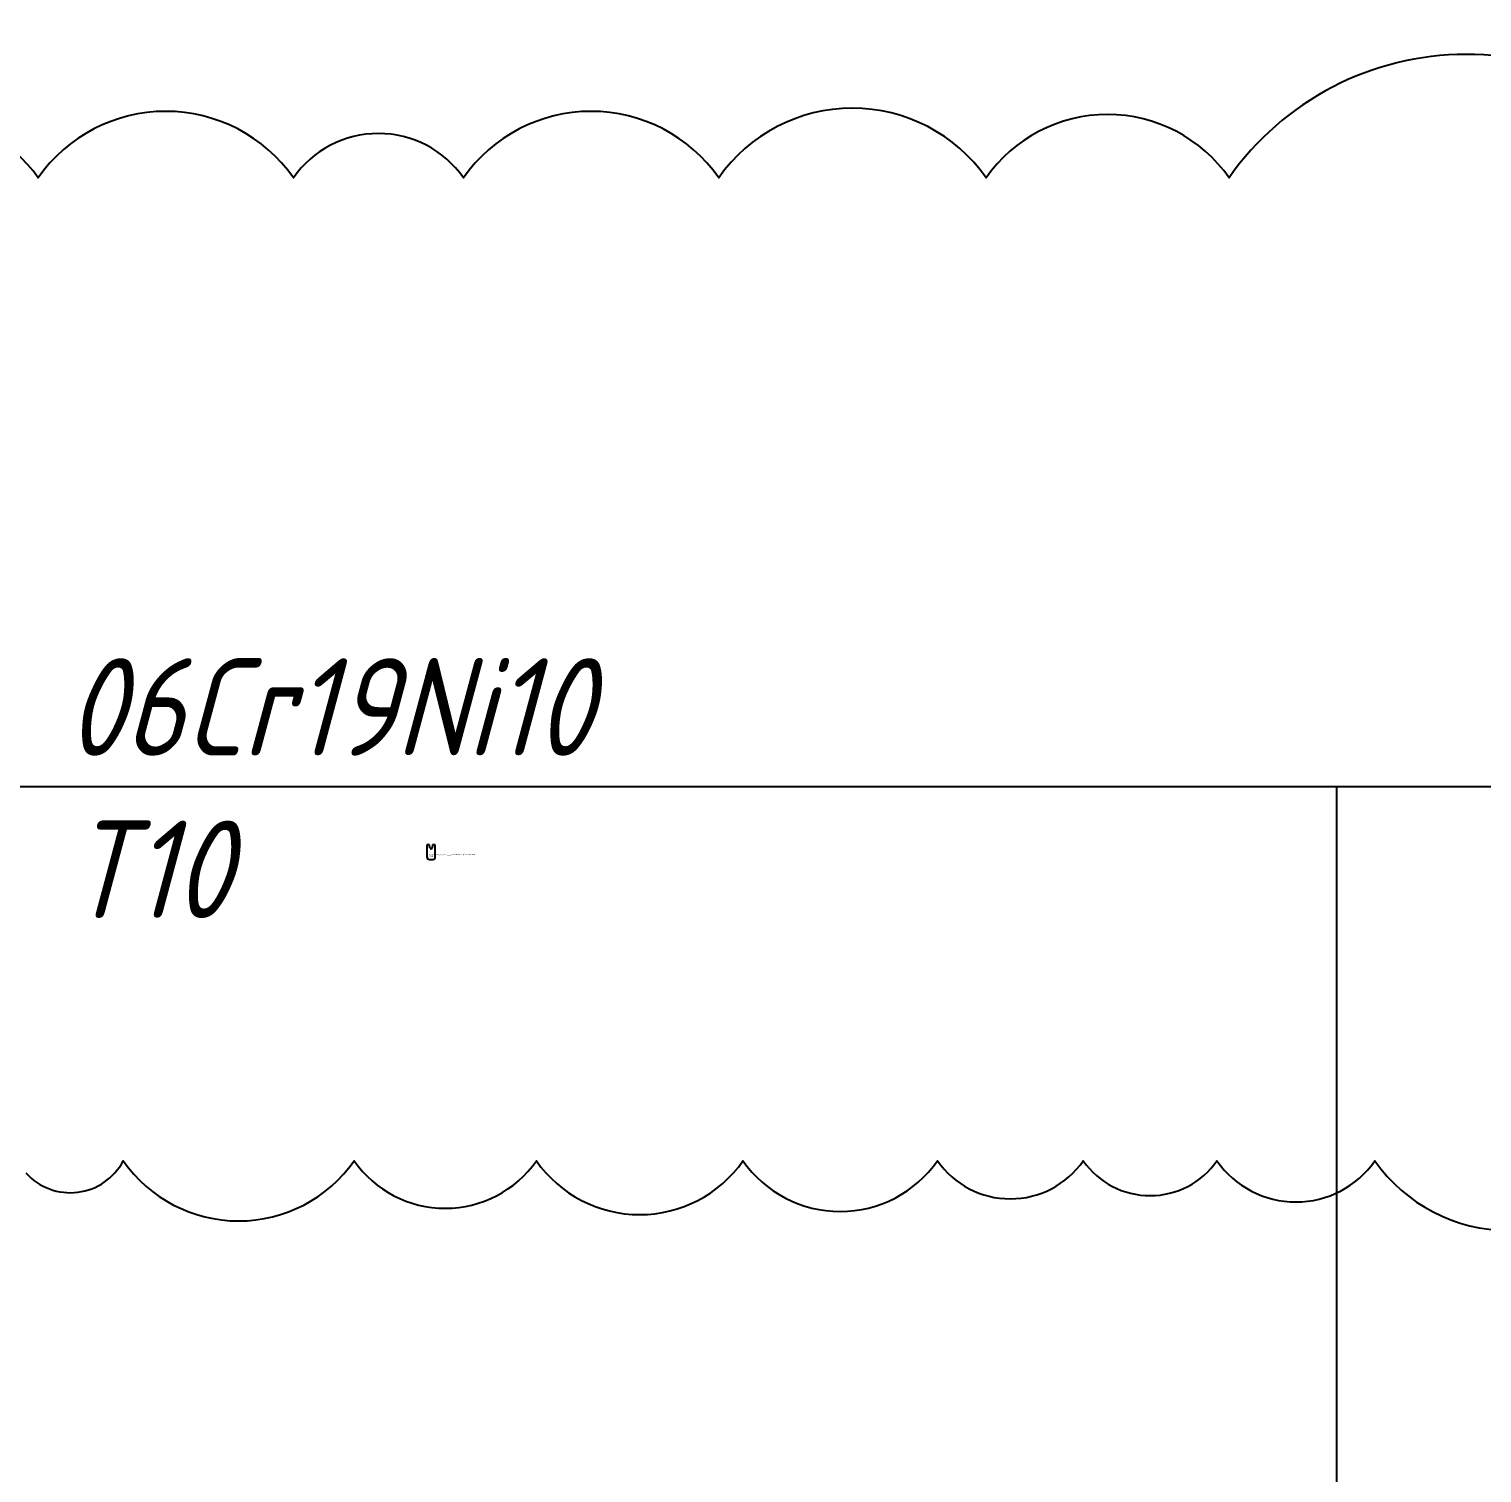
# Model space of a CAD drawing. Header units: millimetres. Extents: x -3655 to 91731, y -8503 to 8404.
# Drawn here: x 29909 to 34382, y 1054 to 5501 of the extents above; entities that cross this region are included whole.
import ezdxf

# ---------------------------------------------------------------- set-up
doc = ezdxf.new("R2010")
doc.units = ezdxf.units.MM
doc.styles.get("Standard").update_dxf_attribs({"font": 'gbeitc.shx', "bigfont": 'gbcbig.shx'})

# ---------------------------------------------------------------- blocks, each defined once
blk = doc.blocks.new('板 101006003246')
at = {"color": 7, "linetype": 'Continuous'}
for p, q in [((-13, 22.5), (-13, -14.5)), ((-4.8, 22.5), (-13, 22.5)), ((-3.5, 13), (-4.8, 22.5)), ((4.8, 22.5), (3.5, 13)), ((13, 22.5), (4.8, 22.5)), ((13, -14.5), (13, 22.5)), ((-5, -22.5), (5, -22.5))]:
    blk.add_line(p, q, dxfattribs=at)
for centre, radius, start, end in [((0, 13.5), 3.5, 188, 352), ((-5, -14.5), 8, 180, 270), ((5, -14.5), 8, 270, 0)]:
    blk.add_arc(centre, radius, start, end, dxfattribs=at)
at = {"color": 3, "insert": (-8.1, -5.6), "char_height": 3.5, "width": 198.371, "attachment_point": 1}
blk.add_mtext('T4_06Cr19Ni10_GB_T4237_.____1303000024075 {\\fSimSun|b0|i0|c134|p2;板 }101006003246\\P1{\\fSimSun|b0|i0|c134|p2;件}/{\\fSimSun|b0|i0|c134|p2;套} ', dxfattribs=at)

msp = doc.modelspace()

# ---------------------------------------------------------------- linework, layer by layer
at = {"color": 1}
for p, q in [((-877.53221, 3168.57596), (91731.15181, 3168.57596)), ((33934.73738, 3168.57596), (33934.73738, -8502.68123))]:
    msp.add_line(p, q, dxfattribs=at)
at = {"color": 3}
for points in [[(40338.46477, 5042.90492, 0.52056705), (38579.91897, 5042.90492, 0.52056705), (38579.91897, 5042.90492, 0.52056705), (37270.36355, 5042.90492, 0.52056705), (37270.36355, 5042.90492, 0.52056705), (36147.88752, 5042.90492, 0.52056705), (36147.88752, 5042.90492, 0.52056705), (35062.82736, 5042.90492, 0.52056705), (35062.82736, 5042.90492, 0.52056705), (33603.60844, 5042.90492, 0.52056705), (33603.60844, 5042.90492, 0.52056705), (32855.29104, 5042.90492, 0.52056705), (32855.29104, 5042.90492, 0.52056705), (32032.14202, 5042.90492, 0.52056705), (32032.14202, 5042.90492, 0.52056705), (31246.40874, 5042.90492, 0.52056705), (31246.40874, 5042.90492, 0.52056705), (30722.5866, 5042.90492, 0.52056705), (30722.5866, 5042.90492, 0.52056705), (29936.85333, 5042.90492, 0.52056705), (29936.85333, 5042.90492, 0.52056705), (29225.95181, 5042.90492, 0.52056705)], [(29899.43745, 1977.77767, 0.52056705), (30198.76446, 2015.15727, 0.52056705), (30198.76446, 2015.15727, 0.52056705), (30909.66598, 2015.15727, 0.52056705), (30909.66598, 2015.15727, 0.52056705), (31470.904, 2015.15727, 0.52056705), (31470.904, 2015.15727, 0.52056705), (32106.97377, 2015.15727, 0.52056705), (32106.97377, 2015.15727, 0.52056705), (32705.62766, 2015.15727, 0.52056705), (32705.62766, 2015.15727, 0.52056705), (33154.61805, 2015.15727, 0.52056705), (33154.61805, 2015.15727, 0.52056705), (33566.19257, 2015.15727, 0.52056705), (33566.19257, 2015.15727, 0.52056705), (34052.59896, 2015.15727, 0.52056705), (34052.59896, 2015.15727, 0.52056705), (34875.74798, 2015.15727, 0.52056705)]]:
    msp.add_lwpolyline(points, format="xyb", dxfattribs=at)

# ---------------------------------------------------------------- block references
msp.add_blockref('板 101006003246', (31146.65927, 2965.95446))

# ---------------------------------------------------------------- texts
at = {"color": 1, "insert": (30023.14956, 3563.09863), "char_height": 300, "attachment_point": 1}
msp.add_mtext_dynamic_manual_height_columns('06Cr19Ni10 T10', width=2111.7360108, gutter_width=12.5, heights=[0], dxfattribs=at)

doc.saveas('drawing.dxf')
